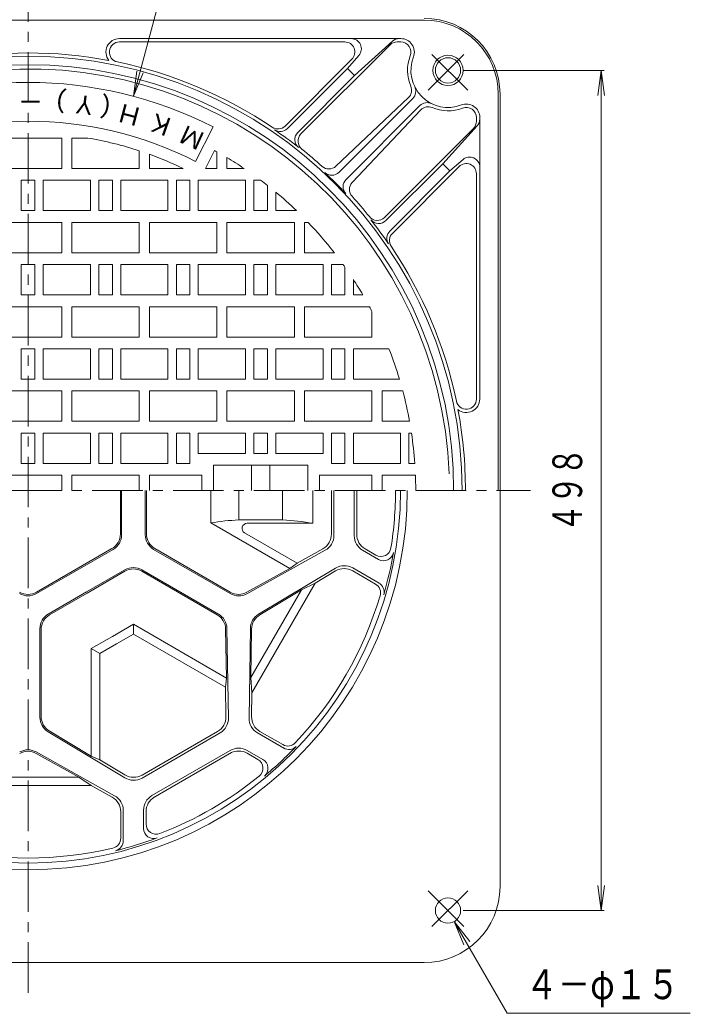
# Model space of a CAD drawing. Units: millimetres, scale not verified. Extents: x -589 to 461, y -801 to 845.
# Drawn here: x -99 to 299, y -39 to 550 of the extents above; entities that cross this region are included whole.
import ezdxf
from ezdxf.enums import TextEntityAlignment as Align

# ---------------------------------------------------------------- set-up
doc = ezdxf.new("R2010")
doc.units = ezdxf.units.MM
doc.header["$LTSCALE"] = 6
doc.linetypes.add('CHAIN1', pattern=[8, 5, -1, 1, -1])
for name, color, linetype, lineweight in [('1-1_1-1ﾚｲﾔ', 2, 'Continuous', 18), ('1-2_1-2ﾚｲﾔ', 3, 'Continuous', 18), ('1-4_1-4ﾚｲﾔ', 7, 'Continuous', 18), ('1-5_1-5ﾚｲﾔ', 7, 'Continuous', 18)]:
    doc.layers.add(name, color=color, linetype=linetype, lineweight=lineweight)
doc.styles.add('ＭＳ ゴシック', font='')
doc.styles.get('ＭＳ ゴシック').set_extended_font_data('MS Gothic')

msp = doc.modelspace()

# ---------------------------------------------------------------- linework, layer by layer
at = {"layer": '1-1_1-1ﾚｲﾔ'}
for p, q in [((141.027, 549.819), (-328.973, 549.819)), ((-39.753, 538.819), (127.203, 538.819)), ((93.902, 536.819), (-39.753, 536.819)), ((122.249, 537.265), (99.79, 516.907)), ((125.015, 536.819), (127.203, 536.819)), ((120.772, 535.062), (67.958, 482.247)), ((98.144, 526.576), (58.515, 486.946)), ((102.283, 528.876), (95.547, 521.15)), ((95.547, 521.15), (59.866, 485.468)), ((95.547, 521.15), (99.79, 516.907)), ((66.052, 483.169), (99.79, 516.907)), ((131.703, 503.814), (88.653, 463.12)), ((90.449, 459.483), (134.3, 503.335)), ((185.027, 505.819), (185.027, 270.819)), ((186.027, 35.819), (186.027, 505.819)), ((94.691, 455.241), (138.543, 499.092)), ((139.022, 496.495), (98.329, 453.444)), ((172.027, 489.807), (172.027, 491.995)), ((174.027, 325.039), (174.027, 491.995)), ((170.27, 485.564), (117.455, 432.75)), ((172.472, 487.041), (152.116, 464.582)), ((164.084, 467.075), (156.358, 460.339)), ((118.378, 430.844), (152.116, 464.582)), ((156.358, 460.339), (120.677, 424.657)), ((161.784, 462.936), (122.155, 423.307)), ((156.358, 460.339), (152.116, 464.582)), ((172.027, 458.694), (172.027, 325.039)), ((-328.973, -9.181), (141.027, -9.181))]:
    msp.add_line(p, q, dxfattribs=at)
at = {"layer": '1-1_1-1ﾚｲﾔ', "linetype": 'CHAIN1'}
for p, q in [((143.451, 508.243), (166.887, 531.679)), ((166.887, 508.243), (143.451, 531.679)), ((143.451, 33.395), (166.887, 9.959)), ((166.887, 33.395), (143.451, 9.959))]:
    msp.add_line(p, q, dxfattribs=at)
at = {"layer": '1-1_1-1ﾚｲﾔ'}
for centre, radius in [((155.169, 519.961), 9), ((155.169, 519.961), 7.5), ((155.169, 21.677), 7.5)]:
    msp.add_circle(centre, radius, dxfattribs=at)
for centre, radius, start, end in [((141.027, 505.819), 45, 0, 90), ((141.027, 505.819), 44, 0, 90), ((-39.753, 530.819), 8, 90, 218.39113), ((-39.753, 530.819), 6, 90, 258.21989), ((93.902, 530.819), 6, 315.00101, 90), ((97.761, 532.819), 6, 318.91342, 90), ((125.015, 530.819), 6, 90, 134.99799), ((126.279, 532.819), 6, 90, 132.19063), ((127.203, 530.819), 8, 338.78008, 90), ((127.203, 530.819), 6, 338.78008, 90), ((-93.973, 270.818), 259.5, 79.35173, 100.64807), ((-93.973, 270.819), 257.5, 0, 180), ((-93.973, 270.818), 259.593, 56.07092, 78.22052), ((155.169, 519.961), 24, 158.78217, 203.13484), ((155.169, 519.961), 22, 158.78145, 291.21855), ((-93.973, 270.819), 252.5, 0, 180), ((127.582, 508.174), 6, 313.38785, 23.13522), ((130.057, 507.577), 6, 315.00201, 26.25146), ((142.785, 494.849), 6, 63.74854, 134.99799), ((143.382, 492.374), 6, 66.86478, 136.61215), ((155.169, 519.961), 24, 246.86516, 291.21783), ((166.027, 491.995), 8, 0, 111.21992), ((166.027, 491.995), 6, 0, 111.21992), ((166.027, 489.807), 6, 315.00201, 0), ((168.027, 491.071), 6, 317.80937, 0), ((54.272, 491.189), 6, 236.07137, 315.00101), ((-93.973, 270.818), 259.128, 51.71474, 55.6505), ((55.623, 489.711), 6, 235.65012, 315.00101), ((70.294, 478.927), 6, 135, 231.71394), ((72.201, 478.005), 6, 135, 231.26926), ((-93.973, 270.818), 259.593, 47.771, 51.26866), ((168.027, 462.553), 6, 0, 131.08658), ((84.531, 467.481), 6, 227.77032, 313.38785), ((166.027, 458.694), 6, 0, 134.99899), ((86.206, 463.726), 6, 226.95453, 315.00101), ((-93.973, 270.819), 257.965, 43.04611, 46.95384), ((98.934, 450.998), 6, 134.99899, 223.04547), ((102.689, 449.323), 6, 136.61215, 222.22968), ((-93.973, 270.819), 259.593, 38.7314, 42.22906), ((113.213, 436.993), 6, 218.73074, 315), ((114.135, 435.086), 6, 218.28606, 315), ((-93.973, 270.819), 259.128, 34.34956, 38.28532), ((124.919, 420.415), 6, 134.99899, 214.34988), ((126.397, 419.064), 6, 134.99899, 213.92863), ((-93.973, 270.819), 259.593, 11.77954, 33.92914), ((166.027, 325.039), 6, 191.78011, 0), ((166.027, 325.039), 8, 231.60887, 0), ((-93.973, 270.819), 259.5, 0, 10.64813), ((-93.973, 270.819), 225, 180, 0), ((141.027, 35.819), 45, 270, 0)]:
    msp.add_arc(centre, radius, start, end, dxfattribs=at)
at = {"layer": '1-2_1-2ﾚｲﾔ', "linetype": 'CHAIN1'}
for p, q in [((-93.973, -27.181), (-93.973, 568.819)), ((-391.973, 270.819), (204.027, 270.819))]:
    msp.add_line(p, q, dxfattribs=at)
at = {"layer": '1-2_1-2ﾚｲﾔ'}
for p, q in [((5.451, 465.949), (15.893, 486.442)), ((-113.973, 479.818), (-73.973, 479.818)), ((-73.973, 479.818), (-73.973, 461.818)), ((-67.973, 479.818), (-67.973, 461.818)), ((-58.434, 479.818), (-67.973, 479.818)), ((-27.973, 472.283), (-27.973, 461.818)), ((11.203, 461.818), (16.633, 472.477)), ((18.027, 471.706), (18.027, 461.818)), ((-21.973, 470.218), (-21.973, 461.818)), ((24.027, 468.242), (24.027, 461.818)), ((-113.973, 461.818), (-73.973, 461.818)), ((-27.973, 461.818), (-67.973, 461.818)), ((-1.978, 461.818), (-21.973, 461.818)), ((18.027, 461.818), (11.203, 461.818)), ((34.163, 461.818), (24.027, 461.818)), ((-97.973, 454.819), (-97.973, 436.819)), ((-97.973, 454.819), (-89.973, 454.819)), ((-89.973, 454.819), (-89.973, 436.819)), ((-56.973, 454.819), (-84.973, 454.819)), ((-84.973, 454.819), (-84.973, 436.819)), ((-56.973, 454.819), (-56.973, 436.819)), ((-43.973, 454.819), (-43.973, 436.819)), ((-10.973, 454.819), (-38.973, 454.819)), ((-38.973, 454.819), (-38.973, 436.819)), ((-10.973, 454.819), (-10.973, 436.819)), ((2.027, 454.819), (2.027, 436.819)), ((35.027, 454.819), (7.027, 454.819)), ((7.027, 454.819), (7.027, 436.819)), ((35.027, 454.819), (35.027, 436.819)), ((40.027, 454.819), (40.027, 436.819)), ((44.027, 454.819), (40.027, 454.819)), ((48.027, 451.749), (48.027, 436.819)), ((53.027, 447.711), (53.027, 436.819)), ((-97.973, 436.819), (-89.973, 436.819)), ((-56.973, 436.819), (-84.973, 436.819)), ((-43.973, 436.819), (-51.973, 436.819)), ((-10.973, 436.819), (-38.973, 436.819)), ((2.027, 436.819), (-5.973, 436.819)), ((35.027, 436.819), (7.027, 436.819)), ((48.027, 436.819), (40.027, 436.819)), ((65.225, 436.819), (53.027, 436.819)), ((-113.973, 429.819), (-73.973, 429.819)), ((-73.973, 429.819), (-73.973, 411.819)), ((-27.973, 429.819), (-27.973, 411.819)), ((18.027, 429.819), (18.027, 411.819)), ((64.027, 429.819), (64.027, 411.819)), ((70.027, 429.819), (70.027, 411.819)), ((72.217, 429.819), (70.027, 429.819)), ((-113.973, 411.819), (-73.973, 411.819)), ((-27.973, 411.819), (-67.973, 411.819)), ((18.027, 411.819), (-21.973, 411.819)), ((64.027, 411.819), (24.027, 411.819)), ((87.738, 411.819), (70.027, 411.819)), ((-97.973, 404.819), (-97.973, 386.819)), ((-97.973, 404.819), (-89.973, 404.819)), ((-89.973, 404.819), (-89.973, 386.819)), ((-56.973, 404.819), (-84.973, 404.819)), ((-84.973, 404.819), (-84.973, 386.819)), ((-56.973, 404.819), (-56.973, 386.819)), ((-43.973, 404.819), (-43.973, 386.819)), ((-10.973, 404.819), (-38.973, 404.819)), ((-38.973, 404.819), (-38.973, 386.819)), ((-10.973, 404.819), (-10.973, 386.819)), ((2.027, 404.819), (2.027, 386.819)), ((35.027, 404.819), (7.027, 404.819)), ((7.027, 404.819), (7.027, 386.819)), ((35.027, 404.819), (35.027, 386.819)), ((48.027, 404.819), (48.027, 386.819)), ((81.027, 404.819), (53.027, 404.819)), ((53.027, 404.819), (53.027, 386.819)), ((81.027, 404.819), (81.027, 386.819)), ((86.027, 404.819), (86.027, 386.819)), ((92.96, 404.819), (86.027, 404.819)), ((94.027, 403.318), (94.027, 386.819)), ((99.027, 395.923), (99.027, 386.819)), ((-97.973, 386.819), (-89.973, 386.819)), ((-56.973, 386.819), (-84.973, 386.819)), ((-43.973, 386.819), (-51.973, 386.819)), ((-10.973, 386.819), (-38.973, 386.819)), ((2.027, 386.819), (-5.973, 386.819)), ((35.027, 386.819), (7.027, 386.819)), ((48.027, 386.819), (40.027, 386.819)), ((81.027, 386.819), (53.027, 386.819)), ((94.027, 386.819), (86.027, 386.819)), ((104.632, 386.819), (99.027, 386.819)), ((-113.973, 379.819), (-73.973, 379.819)), ((-73.973, 379.819), (-73.973, 361.819)), ((-27.973, 379.819), (-27.973, 361.819)), ((18.027, 379.819), (18.027, 361.819)), ((64.027, 379.819), (64.027, 361.819)), ((70.027, 379.819), (70.027, 361.819)), ((108.558, 379.819), (70.027, 379.819)), ((110.027, 377.045), (110.027, 361.819)), ((-113.973, 361.819), (-73.973, 361.819)), ((-27.973, 361.819), (-67.973, 361.819)), ((18.027, 361.819), (-21.973, 361.819)), ((64.027, 361.819), (24.027, 361.819)), ((110.027, 361.819), (70.027, 361.819)), ((-97.973, 354.818), (-97.973, 336.819)), ((-97.973, 354.818), (-89.973, 354.818)), ((-89.973, 354.818), (-89.973, 336.819)), ((-56.973, 354.818), (-84.973, 354.818)), ((-84.973, 354.818), (-84.973, 336.819)), ((-56.973, 354.818), (-56.973, 336.819)), ((-43.973, 354.818), (-43.973, 336.819)), ((-10.973, 354.818), (-38.973, 354.818)), ((-38.973, 354.818), (-38.973, 336.819)), ((-10.973, 354.818), (-10.973, 336.819)), ((2.027, 354.818), (2.027, 336.819)), ((35.027, 354.818), (7.027, 354.818)), ((7.027, 354.818), (7.027, 336.819)), ((35.027, 354.818), (35.027, 336.819)), ((48.027, 354.818), (48.027, 336.819)), ((81.027, 354.818), (53.027, 354.818)), ((53.027, 354.818), (53.027, 336.819)), ((81.027, 354.818), (81.027, 336.819)), ((94.027, 354.818), (94.027, 336.819)), ((99.027, 354.818), (99.027, 336.819)), ((120.139, 354.818), (99.027, 354.818)), ((-97.973, 336.819), (-89.973, 336.819)), ((-56.973, 336.819), (-84.973, 336.819)), ((-43.973, 336.819), (-51.973, 336.819)), ((-10.973, 336.819), (-38.973, 336.819)), ((2.027, 336.819), (-5.973, 336.819)), ((35.027, 336.819), (7.027, 336.819)), ((48.027, 336.819), (40.027, 336.819)), ((81.027, 336.819), (53.027, 336.819)), ((94.027, 336.819), (86.027, 336.819)), ((126.354, 336.819), (99.027, 336.819)), ((-113.973, 329.819), (-73.973, 329.819)), ((-73.973, 329.819), (-73.973, 311.819)), ((-27.973, 329.819), (-27.973, 311.819)), ((18.027, 329.819), (18.027, 311.819)), ((64.027, 329.819), (64.027, 311.819)), ((110.027, 329.819), (110.027, 311.819)), ((116.027, 329.819), (116.027, 311.819)), ((128.331, 329.819), (116.027, 329.819)), ((-113.973, 311.819), (-73.973, 311.819)), ((-27.973, 311.819), (-67.973, 311.819)), ((18.027, 311.819), (-21.973, 311.819)), ((64.027, 311.819), (24.027, 311.819)), ((110.027, 311.819), (70.027, 311.819)), ((132.343, 311.819), (116.027, 311.819)), ((-97.973, 304.819), (-97.973, 286.819)), ((-97.973, 304.819), (-89.973, 304.819)), ((-89.973, 304.819), (-89.973, 286.819)), ((-56.973, 304.819), (-84.973, 304.819)), ((-84.973, 304.819), (-84.973, 286.819)), ((-56.973, 304.819), (-56.973, 286.819)), ((-43.973, 304.819), (-43.973, 286.819)), ((-10.973, 304.819), (-38.973, 304.819)), ((-38.973, 304.819), (-38.973, 286.819)), ((-10.973, 304.819), (-10.973, 286.819)), ((2.027, 304.819), (2.027, 286.819)), ((35.027, 304.819), (7.027, 304.819)), ((7.027, 304.819), (7.027, 292.819)), ((35.027, 304.819), (35.027, 292.819)), ((48.027, 304.819), (40.027, 304.819)), ((40.027, 304.819), (40.027, 292.819)), ((48.027, 304.819), (48.027, 292.819)), ((81.027, 304.819), (53.027, 304.819)), ((53.027, 304.819), (53.027, 292.819)), ((81.027, 304.819), (81.027, 292.819)), ((94.027, 304.819), (94.027, 286.819)), ((127.027, 304.819), (99.027, 304.819)), ((99.027, 304.819), (99.027, 286.819)), ((127.027, 304.819), (127.027, 286.819)), ((132.027, 304.819), (132.027, 286.819)), ((133.5, 304.819), (132.027, 304.819)), ((7.027, 292.819), (35.027, 292.819)), ((40.027, 292.819), (48.027, 292.819)), ((53.027, 292.819), (81.027, 292.819)), ((-97.973, 286.819), (-89.973, 286.819)), ((-56.973, 286.819), (-84.973, 286.819)), ((-43.973, 286.819), (-51.973, 286.819)), ((-10.973, 286.819), (-38.973, 286.819)), ((2.027, 286.819), (-5.973, 286.819)), ((16.027, 285.819), (72.027, 285.819)), ((16.027, 285.819), (16.027, 270.819)), ((38.527, 285.819), (38.527, 270.819)), ((49.527, 285.819), (49.527, 270.819)), ((72.027, 285.819), (72.027, 270.819)), ((94.027, 286.819), (86.027, 286.819)), ((127.027, 286.819), (99.027, 286.819)), ((135.47, 286.819), (132.027, 286.819)), ((-113.973, 279.819), (-73.973, 279.819)), ((-73.973, 279.819), (-73.973, 270.819)), ((-27.973, 279.819), (-67.973, 279.819)), ((-67.973, 279.819), (-67.973, 270.819)), ((-27.973, 279.819), (-27.973, 270.819)), ((9.027, 279.819), (-21.973, 279.819)), ((-21.973, 279.819), (-21.973, 270.819)), ((9.027, 279.819), (9.027, 270.819)), ((110.027, 279.819), (79.027, 279.819)), ((79.027, 279.819), (79.027, 270.819)), ((110.027, 279.819), (110.027, 270.819)), ((135.851, 279.819), (116.027, 279.819)), ((116.027, 279.819), (116.027, 270.819)), ((-39.223, 244.982), (-39.223, 270.819)), ((-38.473, 244.549), (-38.473, 270.819)), ((-24.473, 244.549), (-24.473, 270.819)), ((-23.723, 244.982), (-23.723, 270.819)), ((14.384, 251.56), (14.384, 270.819)), ((31.027, 270.819), (31.027, 253.319)), ((57.027, 270.819), (57.027, 253.319)), ((75.027, 270.819), (75.027, 251.319)), ((86.027, 244.971), (86.027, 270.819)), ((87.527, 244.088), (87.527, 270.819)), ((99.527, 243.972), (99.527, 270.819)), ((101.027, 244.838), (101.027, 270.819)), ((57.027, 253.319), (31.027, 253.319)), ((14.384, 251.56), (61.264, 224.494)), ((35.998, 251.319), (75.027, 251.319)), ((34.498, 245.721), (65.608, 227.76)), ((-88.973, 210.486), (-44.223, 236.322)), ((-88.973, 209.62), (-43.473, 235.889)), ((26.005, 209.632), (-19.473, 235.889)), ((-18.723, 236.322), (26.013, 210.494)), ((65.608, 227.76), (80.876, 236.226)), ((106.027, 236.178), (112.421, 232.486)), ((35.855, 209.547), (82.376, 235.343)), ((113.891, 229.906), (104.527, 235.312)), ((35.862, 210.409), (61.265, 224.494)), ((42.793, 197.478), (88.484, 224.792)), ((65.608, 227.76), (61.265, 224.494)), ((98.615, 224.869), (114.254, 215.839)), ((-36.473, 223.765), (-59.223, 210.63)), ((-36.473, 222.899), (-58.848, 209.981)), ((19.005, 197.508), (-26.473, 223.765)), ((-26.473, 222.899), (18.263, 197.07)), ((76.318, 215.771), (88.497, 223.052)), ((98.628, 223.129), (112.153, 215.32)), ((76.318, 215.771), (38.845, 150.867)), ((76.318, 215.771), (68.272, 211.835)), ((-81.973, 197.495), (-59.223, 210.63)), ((-81.223, 197.063), (-58.848, 209.981)), ((68.272, 211.835), (38.231, 159.802)), ((43.536, 197.049), (68.272, 211.835)), ((-86.973, 136.321), (-86.973, 188.835)), ((-31.473, 191.433), (-43.973, 184.216)), ((-31.473, 191.433), (23.764, 159.542)), ((-31.473, 191.433), (-31.473, 185.66)), ((23.261, 188.583), (23.764, 159.542)), ((24.925, 135.834), (24.004, 189.021)), ((37.925, 189.047), (37.116, 135.82)), ((38.668, 188.617), (38.231, 159.802)), ((-86.223, 188.402), (-86.223, 136.746)), ((-56.473, 177), (-43.973, 184.216)), ((-31.473, 185.66), (-41.473, 179.886)), ((-31.473, 185.66), (23.108, 154.147)), ((-56.473, 177), (-56.473, 113.217)), ((-51.473, 174.113), (-56.473, 177)), ((-51.473, 174.113), (-41.473, 179.886)), ((-51.473, 174.113), (-51.473, 111.088)), ((23.108, 154.147), (23.764, 159.542)), ((38.845, 150.866), (38.231, 159.802)), ((23.41, 136.691), (23.108, 154.147)), ((38.629, 136.678), (38.845, 150.866)), ((-36.522, 100.358), (-82.122, 127.749)), ((19.927, 127.001), (-26.373, 100.27)), ((18.411, 127.858), (-26.358, 102.011)), ((42.115, 127.008), (57.754, 117.979)), ((43.628, 127.866), (57.153, 120.058)), ((-89.106, 114.847), (-63.932, 100.819)), ((-89.105, 115.706), (-42.606, 89.793)), ((26.027, 116.666), (-20.473, 89.82)), ((26.777, 115.367), (-19.723, 88.521)), ((45.391, 111.26), (36.027, 116.666)), ((36.027, 114.934), (42.421, 111.242)), ((-36.507, 102.099), (-51.473, 111.088)), ((-63.932, 100.819), (-124.014, 100.819)), ((-56.5, 95.819), (-63.932, 100.819)), ((-56.5, 95.819), (-131.446, 95.819)), ((-56.5, 95.819), (-44.106, 88.911)), ((-38.973, 80.176), (-38.973, 64.559)), ((-37.473, 81.058), (-37.473, 62.999)), ((-25.473, 70.347), (-25.473, 81.159)), ((-23.973, 80.293), (-23.973, 72.91))]:
    msp.add_line(p, q, dxfattribs=at)
for points in [[(-43.973, 454.819), (-51.973, 454.819), (-51.973, 436.819)], [(2.027, 454.819), (-5.973, 454.819), (-5.973, 436.819)], [(-27.973, 429.819), (-67.973, 429.819), (-67.973, 411.819)], [(18.027, 429.819), (-21.973, 429.819), (-21.973, 411.819)], [(64.027, 429.819), (24.027, 429.819), (24.027, 411.819)], [(-43.973, 404.819), (-51.973, 404.819), (-51.973, 386.819)], [(2.027, 404.819), (-5.973, 404.819), (-5.973, 386.819)], [(48.027, 404.819), (40.027, 404.819), (40.027, 386.819)], [(-27.973, 379.819), (-67.973, 379.819), (-67.973, 361.819)], [(18.027, 379.819), (-21.973, 379.819), (-21.973, 361.819)], [(64.027, 379.819), (24.027, 379.819), (24.027, 361.819)], [(-43.973, 354.818), (-51.973, 354.818), (-51.973, 336.819)], [(2.027, 354.818), (-5.973, 354.818), (-5.973, 336.819)], [(48.027, 354.818), (40.027, 354.818), (40.027, 336.819)], [(94.027, 354.818), (86.027, 354.818), (86.027, 336.819)], [(-27.973, 329.819), (-67.973, 329.819), (-67.973, 311.819)], [(18.027, 329.819), (-21.973, 329.819), (-21.973, 311.819)], [(64.027, 329.819), (24.027, 329.819), (24.027, 311.819)], [(110.027, 329.819), (70.027, 329.819), (70.027, 311.819)], [(-43.973, 304.819), (-51.973, 304.819), (-51.973, 286.819)], [(2.027, 304.819), (-5.973, 304.819), (-5.973, 286.819)], [(94.027, 304.819), (86.027, 304.819), (86.027, 286.819)], [(-51.473, 111.088), (-56.473, 113.217), (-81.372, 128.173)]]:
    msp.add_lwpolyline(points, dxfattribs=at)
for centre, radius, start, end in [((-93.973, 270.819), 250, 2.24255, 180), ((-93.973, 270.819), 242, 63, 117.00002), ((-93.973, 270.819), 219, 63, 117.00002), ((-93.973, 270.819), 212, 71.86118, 80.34959), ((-93.973, 270.819), 230, 60.85927, 61.25594), ((-93.973, 270.819), 212, 64.28233, 70.14613), ((-93.973, 270.819), 230, 56.14342, 59.13326), ((-93.973, 270.819), 230, 51.87411, 53.1301), ((-93.973, 270.819), 230, 46.19826, 50.27299), ((-93.973, 270.819), 230, 37.80991, 43.73344), ((-93.973, 270.819), 230, 35.17552, 35.63425), ((-93.973, 270.819), 230, 30.28809, 32.95161), ((-93.973, 270.819), 230, 27.50677, 28.28859), ((-93.973, 270.819), 230, 16.67583, 21.42096), ((-93.973, 270.819), 230, 10.26848, 14.86377), ((-93.973, 270.819), 230, 3.98903, 8.50096), ((-93.973, 270.819), 230, 0, 2.24258), ((-93.973, 270.819), 221, 180, 0), ((-93.973, 270.819), 218, 351.00751, 360), ((36.108, 125.586), 127.834, 92.27812, 99.78464), ((51.945, 125.586), 127.834, 79.59772, 87.72188), ((35.998, 248.319), 3, 90, 239.99831), ((-49.223, 244.982), 10, 300.00038, 0), ((-48.473, 244.549), 10, 300.00038, 0), ((-14.473, 244.549), 10, 180, 239.99962), ((-13.723, 244.982), 10, 180, 239.99962), ((76.027, 244.971), 10, 299.00816, 0), ((77.527, 244.088), 10, 299.0083, 0.00014), ((109.527, 243.972), 10, 180.00064, 240.0004), ((111.027, 244.838), 10, 180, 239.99962), ((115.421, 237.682), 6, 240.00043, 351.00749), ((116.891, 235.102), 6, 240.00018, 350.38631), ((-93.973, 270.819), 219.868, 343.65808, 350.3862), ((-31.473, 215.105), 10, 60.0009, 120.00052), ((-31.473, 214.239), 10, 60.0009, 120.00052), ((93.615, 216.208), 10, 60.0009, 120.87094), ((93.628, 214.469), 10, 60.00012, 120.87053), ((109.153, 210.124), 6, 342.05214, 59.9996), ((111.254, 210.643), 6, 343.65796, 61.67921), ((-93.973, 219.146), 10, 240.00012, 299.99988), ((-93.973, 218.28), 10, 240.00012, 299.99988), ((31.005, 218.293), 10, 240.00026, 299.00754), ((31.013, 219.154), 10, 240.00026, 299.00754), ((-93.973, 270.819), 218, 316.63628, 343.32762), ((-76.973, 188.835), 10, 119.99974, 179.99936), ((-76.223, 188.402), 10, 119.99974, 179.99936), ((13.263, 188.41), 10, 0.99298, 60.00026), ((14.005, 188.848), 10, 0.99298, 60.00026), ((47.924, 188.895), 10, 120.87038, 179.12987), ((48.667, 188.465), 10, 120.87038, 179.12987), ((-76.973, 136.321), 10, 180, 239.00728), ((-76.223, 136.746), 10, 180, 239.00728), ((13.411, 136.518), 10, 300.00038, 0.99222), ((14.926, 135.661), 10, 300.00038, 0.99222), ((47.115, 135.668), 10, 179.12901, 239.99905), ((48.628, 136.526), 10, 179.12999, 240.0004), ((31.027, 108.006), 10, 59.99956, 119.99931), ((-93.973, 270.819), 219.868, 309.61382, 316.34193), ((60.153, 125.254), 6, 240.00079, 317.94826), ((60.754, 123.175), 6, 238.32118, 316.34244), ((-93.973, 106.971), 10, 60.87012, 119.12961), ((-93.973, 106.112), 10, 60.87012, 119.12961), ((31.027, 106.274), 10, 60.0009, 120.00052), ((39.421, 106.046), 6, 308.9929, 59.99997), ((42.391, 106.064), 6, 309.61409, 60.00021), ((-31.372, 108.93), 10, 239.00804, 299.99988), ((-31.358, 110.671), 10, 239.00777, 299.99988), ((-93.973, 270.819), 218, 291.00752, 308.99249), ((-48.973, 80.176), 10, 359.99986, 60.87027), ((-47.473, 81.058), 10, 0.00064, 60.87068), ((-15.473, 81.159), 10, 120.00038, 180.00014), ((-13.973, 80.293), 10, 119.99974, 179.99936), ((-17.973, 72.91), 6, 180, 291.00706), ((-19.473, 70.347), 6, 179.99976, 290.38588), ((-44.973, 64.559), 6, 282.05171, 359.99918), ((-93.973, 270.819), 219.868, 283.65807, 290.38618), ((-43.473, 62.999), 6, 283.65753, 1.67879), ((-93.973, 270.819), 218, 256.67236, 283.32764)]:
    msp.add_arc(centre, radius, start, end, dxfattribs=at)
at = {"layer": '1-4_1-4ﾚｲﾔ'}
for p, q in [((164.169, 519.961), (247.827, 519.961)), ((246.027, 519.961), (244.069, 505.089)), ((246.027, 21.677), (246.027, 519.961)), ((246.027, 519.961), (247.985, 505.089)), ((246.027, 21.677), (244.069, 36.549)), ((246.027, 21.677), (247.985, 36.549)), ((164.169, 21.677), (247.827, 21.677))]:
    msp.add_line(p, q, dxfattribs=at)
at = {"layer": '1-5_1-5ﾚｲﾔ'}
for p, q in [((-31.339, 504.573), (-10.909, 580.819)), ((-31.339, 504.573), (-29.381, 519.445)), ((-31.339, 504.573), (-25.599, 518.431)), ((158.919, 15.182), (168.05, 3.281)), ((158.919, 15.182), (164.659, 1.323))]:
    msp.add_line(p, q, dxfattribs=at)
msp.add_lwpolyline([(158.919, 15.182), (190.305, -39.181), (298.837, -39.181)], dxfattribs=at)

# ---------------------------------------------------------------- texts
at = {"layer": '1-2_1-2ﾚｲﾔ', "color": 4, "style": 'ＭＳ ゴシック'}
for s, rotation, p in [('－', 180, (-84.973, 510.319)), ('Ｈ', 165.272, (-24.383, 500.162)), ('Ｋ', 160.364, (-5.012, 493.366)), ('Ｍ', 155.455, (13.706, 484.936))]:
    msp.add_text(s, height=11, rotation=rotation, dxfattribs=at).set_placement(p, align=Align.BOTTOM_LEFT)
at = {"layer": '1-2_1-2ﾚｲﾔ', "color": 4, "insert": (-43.194, 505.748), "char_height": 11, "attachment_point": 7, "rotation": 172.637, "style": 'ＭＳ ゴシック'}
msp.add_mtext('\\T1.19;(Ｙ)', dxfattribs=at)
at = {"layer": '1-4_1-4ﾚｲﾔ', "color": 3, "style": 'ＭＳ ゴシック', "width": 0.7}
msp.add_text('４９８', height=17.6, rotation=90, dxfattribs=at).set_placement((240.027, 245.919), align=Align.BOTTOM_LEFT)
at = {"layer": '1-5_1-5ﾚｲﾔ', "color": 6, "style": 'ＭＳ ゴシック', "width": 0.8}
msp.add_text('４－φ１５', height=17.6, dxfattribs=at).set_placement((201.108, -36.181), align=Align.BOTTOM_LEFT)

doc.saveas('drawing.dxf')
